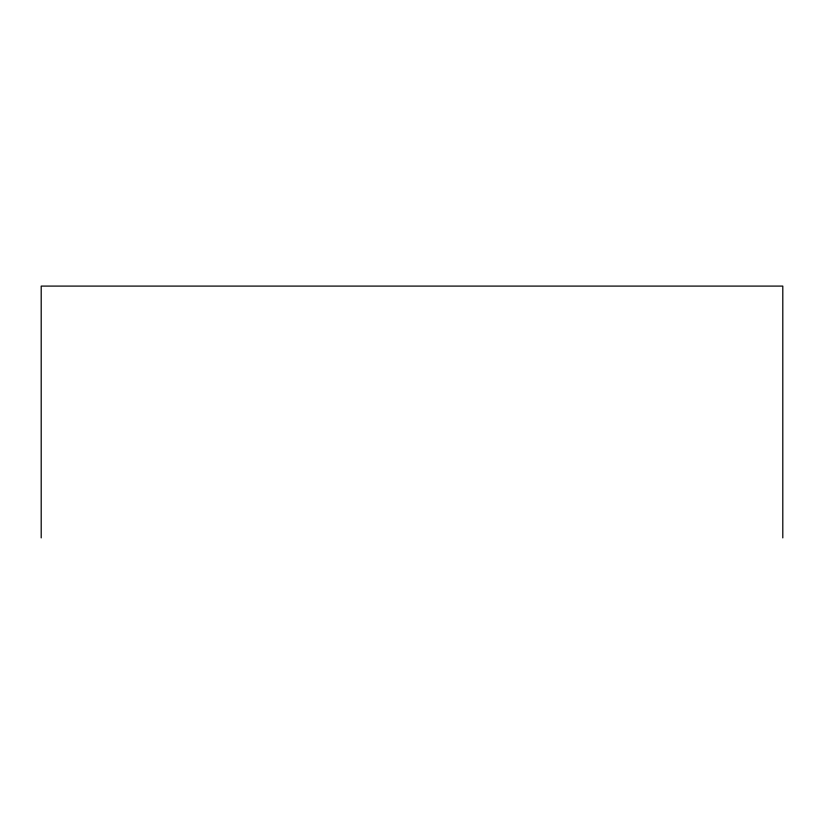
<?xml version="1.0" encoding="UTF-8"?>
<svg xmlns="http://www.w3.org/2000/svg" width="824" height="824" viewBox="0 0 824 824"><rect width="100%" height="100%" fill="white"/><g stroke="black" fill="none" stroke-linecap="round" stroke-linejoin="round"><path stroke-width="1.24" d="M782.8 537.907L782.8 286.093L41.2 286.093L41.2 537.907"/></g></svg>
